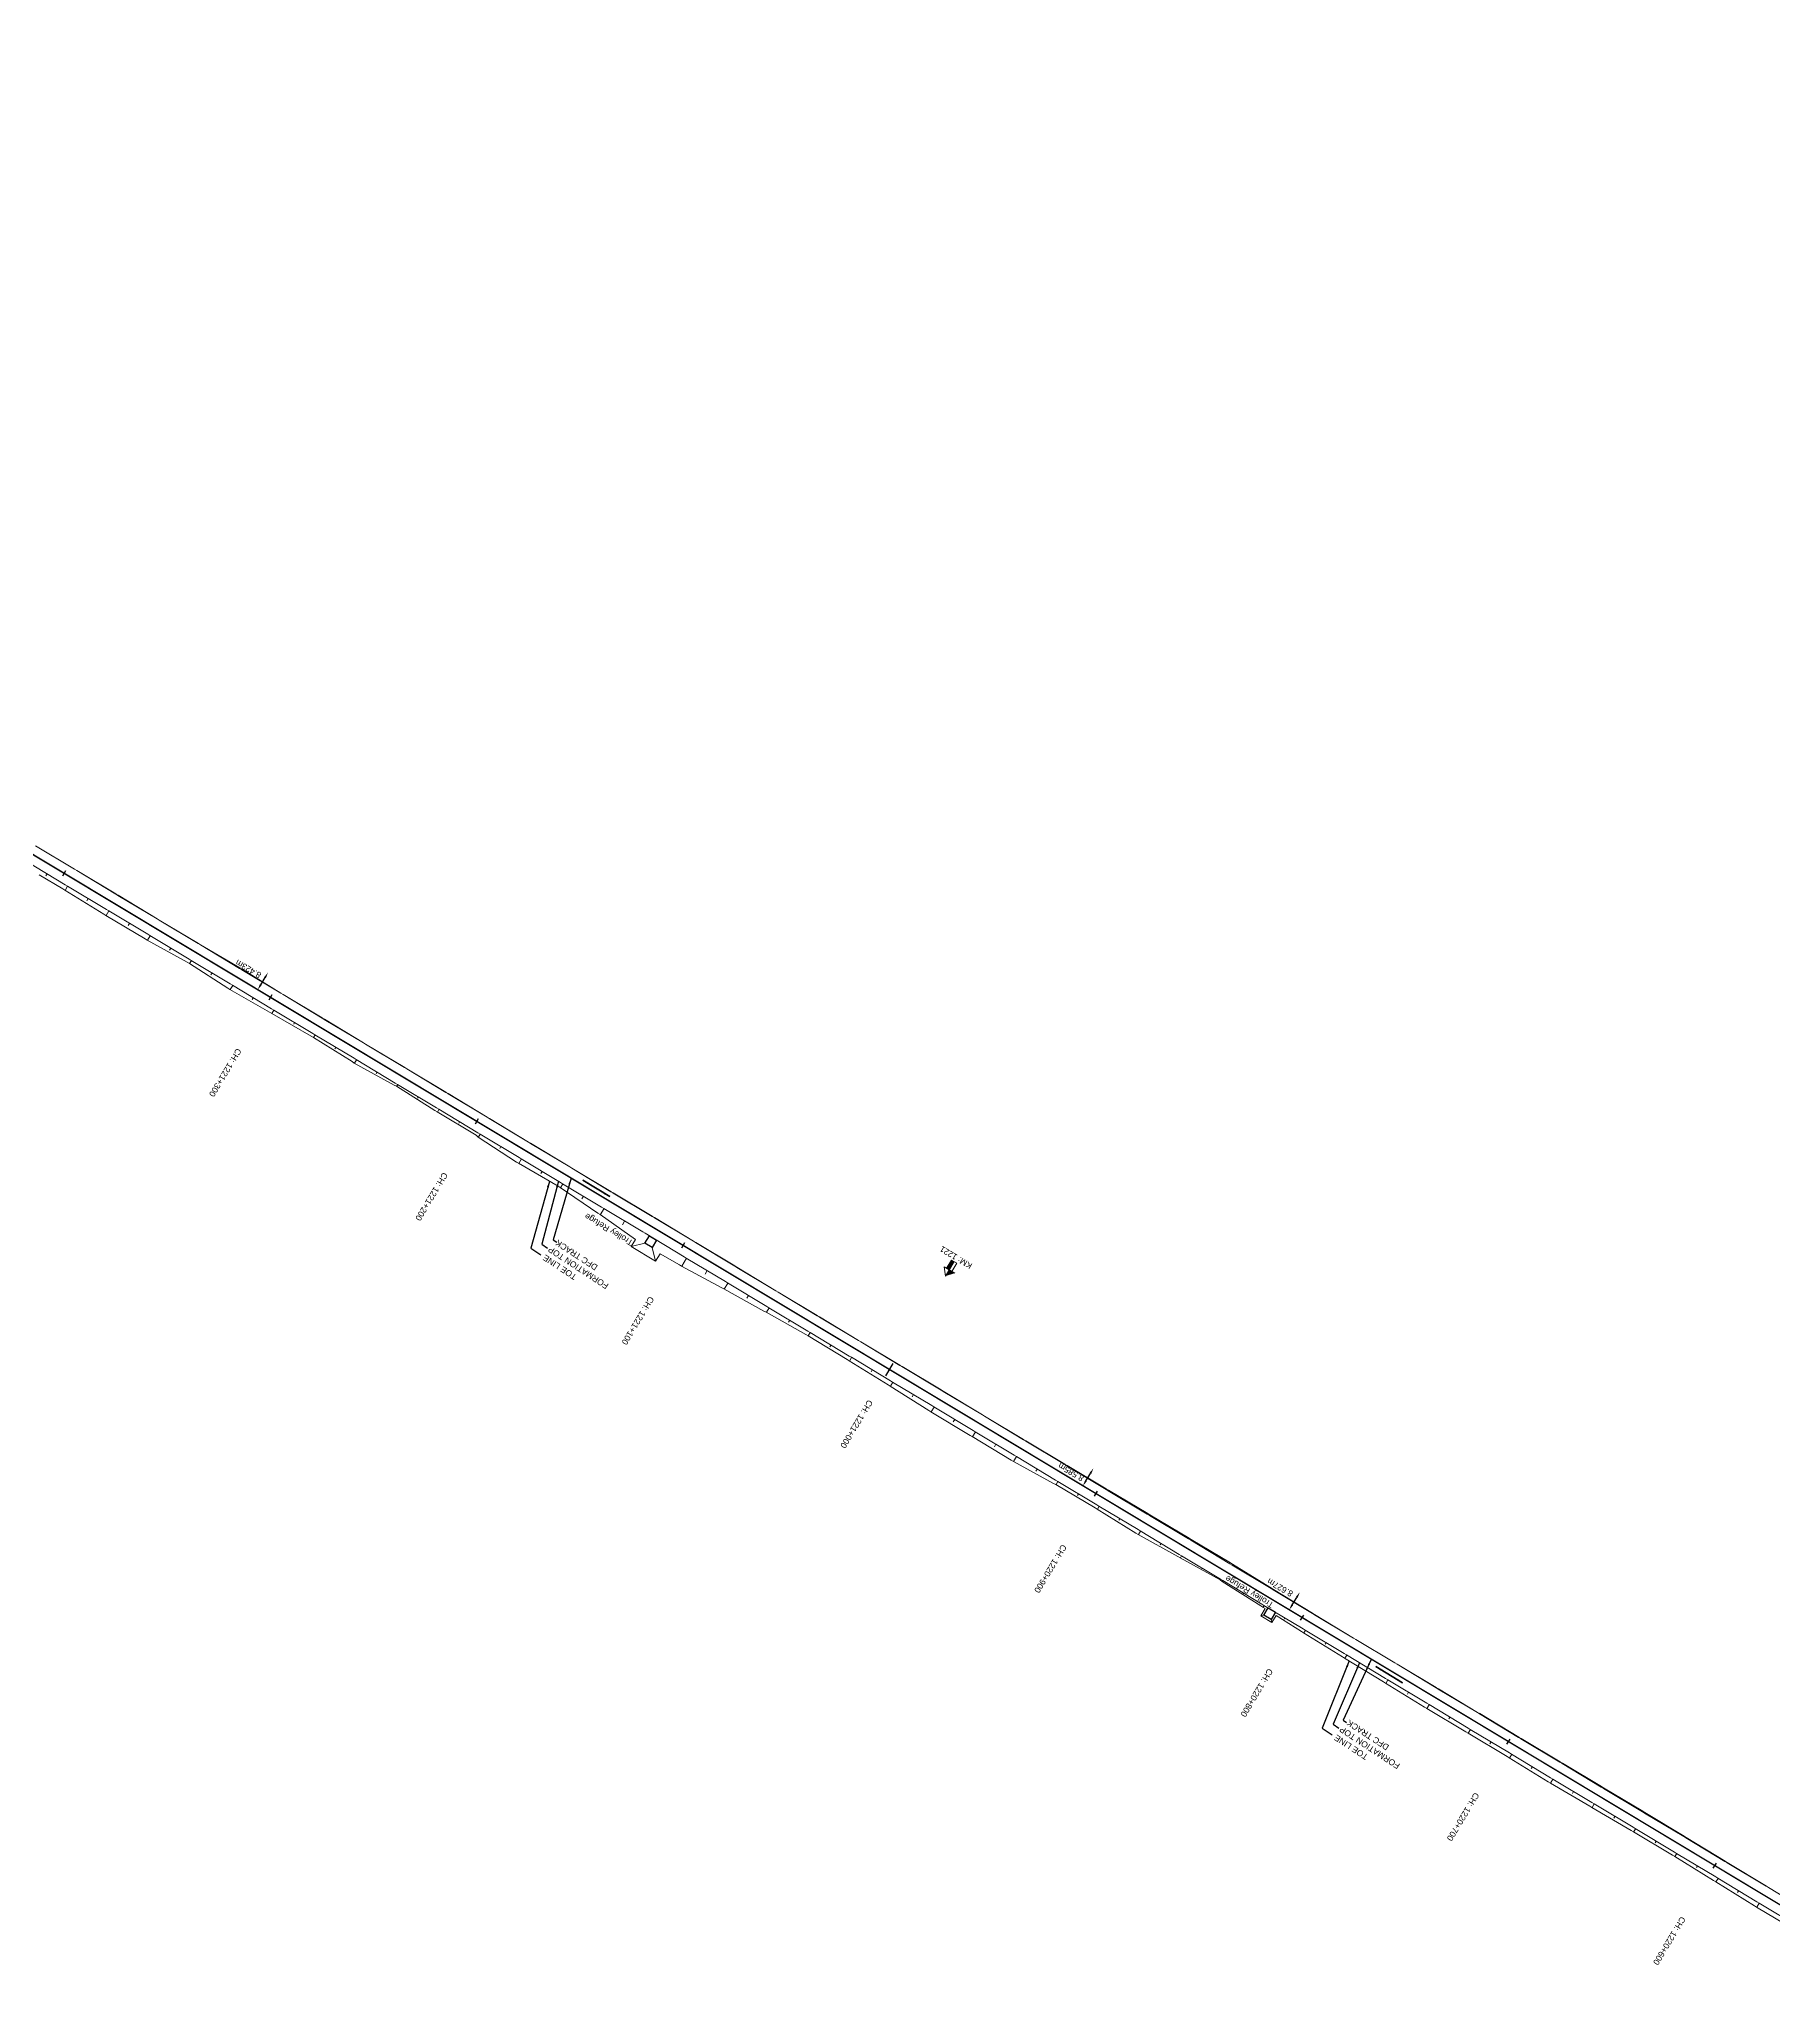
# Model space of a CAD drawing. Header units: metres. Extents: x 618805 to 628804, y 3390925 to 3396999.
# Drawn here: x 619375 to 620095, y 3396169 to 3396985 of the extents above; entities that cross this region are included whole.
import ezdxf
from ezdxf.enums import TextEntityAlignment as Align

# ---------------------------------------------------------------- set-up
doc = ezdxf.new("R2010")
doc.units = ezdxf.units.M
doc.header["$MEASUREMENT"] = 0
doc.layers.get('Defpoints').update_dxf_attribs({"lineweight": 0})
for name, color, linetype, lineweight in [('C-ALIG-LABL-DG', 1, 'Continuous', 25), ('Km post', 1, 'Continuous', 13), ('PROPOSED DFCC TOE LINE', 239, 'Continuous', 0), ('PROPOSED DFCC TRACK', 1, 'Continuous', 0), ('PROPOSED FORMATION LINE - PLAN', 187, 'Continuous', 0)]:
    doc.layers.add(name, color=color, linetype=linetype, lineweight=lineweight)
doc.layers.add('Dimension', color=10, linetype='Continuous')
doc.layers.add('Trolley Refuse', color=10, linetype='Continuous')
doc.styles.add('ARIAL', font='arial.ttf')
doc.styles.get("Standard").update_dxf_attribs({"font": 'arial.ttf'})
doc.styles.add('Style-Arial', font='arial.ttf')
doc.dimstyles.new('ISO-25', dxfattribs={"dimtxt": 2.5, "dimasz": 2.5, "dimexe": 1.25, "dimexo": 0.625, "dimtad": 1, "dimtxsty": 'Standard', "dimcen": 2.5, "dimadec": 0, "dimazin": 0, "dimtfac": 1, "dimtmove": 0, "dimatfit": 3, "dimfxl": 1, "dimarcsym": 0})
doc.dimstyles.get("Standard").update_dxf_attribs({"dimtxt": 2.5, "dimasz": 2.5, "dimexe": 0.18, "dimexo": 0.0625, "dimgap": 0.09, "dimtad": 0, "dimtih": 1, "dimtoh": 1, "dimdec": 3, "dimzin": 0, "dimdsep": 46, "dimtxsty": 'Standard', "dimcen": 0.09, "dimadec": 0, "dimazin": 0, "dimtfac": 1, "dimtdec": 3, "dimtofl": 0, "dimtmove": 0, "dimatfit": 3, "dimfxl": 1, "dimtolj": 1, "dimtzin": 0, "dimarcsym": 0})

# ---------------------------------------------------------------- blocks, each defined once
blk = doc.blocks.new('*D308')
at = {"layer": 'Defpoints', "color": 0, "transparency": 16777216}
for p in [(619898.33, 3396340.2), (619898.33, 3396340.2), (619893.89, 3396332.8)]:
    blk.add_point(p, dxfattribs=at)
at = {"layer": 'Dimension', "color": 0, "lineweight": -2, "transparency": 16777216}
blk.add_line((619895.18, 3396334.94), (619897.04, 3396338.05), dxfattribs=at)
at = {"layer": 'Dimension', "color": 0, "transparency": 16777216}
for points in [[(619896.69, 3396338.27), (619897.4, 3396337.84), (619898.33, 3396340.2)], [(619894.82, 3396335.16), (619895.53, 3396334.73), (619893.89, 3396332.8)]]:
    blk.add_solid(points, dxfattribs=at)
at = {"layer": 'Dimension', "color": 0, "lineweight": 0, "transparency": 16777216, "insert": (619890.11, 3396342.13), "char_height": 2.5, "attachment_point": 5, "rotation": 150, "style": 'Style-Arial'}
blk.add_mtext('\\A1;8.627m', dxfattribs=at)
blk = doc.blocks.new('TerminatorOpen_0.5')
at = {"color": 0, "linetype": 'ByBlock', "lineweight": -2}
for q in [(-1, 0.25), (-1, 0), (-1, -0.25)]:
    blk.add_line((0, 0), q, dxfattribs=at)
blk = doc.blocks.new('*D271')
at = {"layer": 'Defpoints', "color": 0, "transparency": 16777216}
for p in [(619812.59, 3396391.67), (619812.59, 3396391.67), (619808.18, 3396384.31)]:
    blk.add_point(p, dxfattribs=at)
at = {"layer": 'Dimension', "color": 0, "lineweight": -2, "transparency": 16777216}
blk.add_line((619809.46, 3396386.45), (619811.31, 3396389.53), dxfattribs=at)
at = {"layer": 'Dimension', "color": 0, "transparency": 16777216}
for points in [[(619810.95, 3396389.74), (619811.66, 3396389.31), (619812.59, 3396391.67)], [(619809.1, 3396386.67), (619809.82, 3396386.24), (619808.18, 3396384.31)]]:
    blk.add_solid(points, dxfattribs=at)
at = {"layer": 'Dimension', "color": 0, "lineweight": 0, "transparency": 16777216, "insert": (619803.24, 3396390.11), "char_height": 2.5, "attachment_point": 5, "rotation": 150, "style": 'Style-Arial'}
blk.add_mtext('\\A1;8.585m', dxfattribs=at)
blk = doc.blocks.new('*D272')
at = {"layer": 'Defpoints', "color": 0, "transparency": 16777216}
for p in [(619469.66, 3396597.57), (619469.66, 3396597.57), (619465.32, 3396590.35)]:
    blk.add_point(p, dxfattribs=at)
at = {"layer": 'Dimension', "color": 0, "lineweight": -2, "transparency": 16777216}
blk.add_line((619466.61, 3396592.49), (619468.38, 3396595.42), dxfattribs=at)
at = {"layer": 'Dimension', "color": 0, "transparency": 16777216}
for points in [[(619466.25, 3396592.71), (619466.97, 3396592.28), (619465.32, 3396590.35)], [(619468.02, 3396595.64), (619468.73, 3396595.21), (619469.66, 3396597.57)]]:
    blk.add_solid(points, dxfattribs=at)
at = {"layer": 'Dimension', "color": 0, "lineweight": 0, "transparency": 16777216, "insert": (619461.45, 3396599.05), "char_height": 2.5, "attachment_point": 5, "rotation": 150, "style": 'Style-Arial'}
blk.add_mtext('\\A1;8.423m', dxfattribs=at)
blk = doc.blocks.new('Tick Hor')
blk.add_lwpolyline([(-0.5, 0), (0.5, 0)])
blk = doc.blocks.new('KM Post')
at = {"layer": 'Km post', "lineweight": 13}
h = blk.add_hatch(color=256, dxfattribs=at)
h.paths.add_polyline_path([(-0.1, -9.7), (1.5, -9.7), (1.5, -4.6), (-0.1, -4.6)])
h.paths.add_polyline_path([(-0.1, -4.6), (-0.1, -0.8), (-3.5, -4.6)])
for p, q in [((3, -4.6), (-3.5, -4.6)), ((-0.1, -9.7), (-0.1, -0.8)), ((3, -4.6), (-0.1, -0.8))]:
    blk.add_line(p, q, dxfattribs=at)
blk.add_lwpolyline([(1.5, -4.6), (1.5, -9.7), (-1.7, -9.7), (-1.7, -4.6)], dxfattribs=at)

msp = doc.modelspace()

# ---------------------------------------------------------------- linework, layer by layer
at = {"layer": 'C-ALIG-LABL-DG', "color": 1, "linetype": 'Continuous', "lineweight": 25}
msp.add_line((619727.7423, 3396432.6468), (619726.4545, 3396430.5039), dxfattribs=at)
at = {"layer": 'PROPOSED DFCC TOE LINE', "lineweight": 0}
for p, q in [((619626.2524, 3396485.1789), (619620.5467, 3396483.7567)), ((619629.2524, 3396483.3761), (619630.6746, 3396477.6704)), ((619883.3924, 3396330.65), (619882.0915, 3396330.3258)), ((619886.3923, 3396328.8472), (619886.7166, 3396327.5463))]:
    msp.add_line(p, q, dxfattribs=at)
at = {"layer": 'PROPOSED DFCC TOE LINE', "lineweight": 0, "flags": 128}
for points in [[(619373.0159, 3396650.2169), (619389.2602, 3396640.4584), (619390.1605, 3396639.9181), (619406.4122, 3396630.1721), (619407.3124, 3396629.6317), (619423.547, 3396619.866), (619424.449, 3396619.3197), (619440.7325, 3396609.6354), (619441.64, 3396609.0982), (619457.9307, 3396599.4313), (619458.8339, 3396598.8816), (619474.9873, 3396588.9862), (619475.8889, 3396588.4338), (619492.1293, 3396578.6937), (619493.0392, 3396578.1445), (619509.2485, 3396568.3526), (619510.1572, 3396567.8017), (619526.4249, 3396558.1068), (619527.3408, 3396557.5679), (619543.5614, 3396547.7854), (619544.467, 3396547.2385), (619560.6792, 3396537.4421), (619561.5864, 3396536.8979), (619577.8328, 3396527.1553), (619578.7388, 3396526.6124), (619594.9868, 3396516.8724), (619595.8929, 3396516.3294), (619612.1121, 3396506.5389), (619613.0147, 3396505.9928), (619629.294, 3396496.3024), (619630.2013, 3396495.7639), (619646.433, 3396486.0056), (619647.3409, 3396485.457), (619663.5503, 3396475.6616), (619664.4583, 3396475.1131), (619680.6778, 3396465.3216), (619681.5818, 3396464.7793), (619697.8288, 3396455.0336), (619698.7329, 3396454.4914), (619714.9901, 3396444.7529), (619715.8905, 3396444.2144), (619732.1546, 3396434.4874), (619733.055, 3396433.9489), (619749.3174, 3396424.1705), (619750.1948, 3396423.6422), (619766.4523, 3396413.8554), (619767.3296, 3396413.3272), (619783.5767, 3396403.5713), (619784.4772, 3396403.0335), (619800.7473, 3396393.316), (619801.6479, 3396392.7783), (619817.9191, 3396383.0625), (619818.8196, 3396382.5247), (619835.1087, 3396372.8495), (619836.0156, 3396372.3115), (619852.3144, 3396362.6526), (619853.2214, 3396362.1146), (619869.4814, 3396352.3866), (619870.378, 3396351.836), (619886.5247, 3396341.9193), (619887.4209, 3396341.368), (619903.5678, 3396331.4517), (619904.4643, 3396330.9011), (619920.6707, 3396321.0985), (619921.5831, 3396320.5595), (619937.8364, 3396310.835), (619938.7451, 3396310.2897), (619954.9888, 3396300.5489), (619955.8982, 3396300.0052), (619972.1551, 3396290.2863), (619973.0645, 3396289.7427), (619989.3281, 3396280.035), (619990.2376, 3396279.4914), (620006.5035, 3396269.7821), (620007.4101, 3396269.2391), (620023.6537, 3396259.4926), (620024.5585, 3396258.9468), (620040.8074, 3396249.2092), (620041.7139, 3396248.666), (620057.9397, 3396238.863), (620058.8315, 3396238.3225), (620075.0433, 3396228.4962), (620075.9352, 3396227.9557), (620092.1473, 3396218.1299), (620093.0391, 3396217.5894), (620109.2483, 3396207.7743)], [(619622.3353, 3396486.7329), (619607.6137, 3396497.0054), (619606.7192, 3396497.5651), (619591.0067, 3396508.1986), (619590.1095, 3396508.7564), (619573.7652, 3396518.3362), (619572.7993, 3396518.7794), (619556.9018, 3396529.1027), (619556.1695, 3396529.9378), (619539.8891, 3396539.6209), (619538.9891, 3396540.177), (619522.9764, 3396550.3055), (619522.0457, 3396550.8198), (619505.4418, 3396559.955), (619504.5461, 3396560.5277), (619488.5011, 3396570.593), (619487.5882, 3396571.1371), (619471.1569, 3396580.5595), (619470.2373, 3396581.0821), (619453.8017, 3396590.5079), (619452.8838, 3396591.0332), (619436.9469, 3396601.2887), (619436.0107, 3396601.7782), (619419.4502, 3396611.0015), (619418.5446, 3396611.5417), (619402.2657, 3396621.2338), (619401.3756, 3396621.791), (619385.2198, 3396631.6966), (619384.3158, 3396632.2309), (619374.5955, 3396638.1288)], [(619632.538, 3396480.7711), (619630.6746, 3396477.6704), (619620.5467, 3396483.7567), (619622.3353, 3396486.7329)], [(619883.9239, 3396333.375), (619882.9763, 3396333.9721), (619882.0859, 3396334.533), (619866.0836, 3396344.6901), (619865.1958, 3396345.2552), (619848.6216, 3396354.4605), (619847.6934, 3396354.9631), (619831.1453, 3396364.2073), (619830.2352, 3396364.74), (619814.1182, 3396374.7014), (619813.2482, 3396375.2901), (619796.9408, 3396384.9455), (619795.9295, 3396385.2991), (619779.3242, 3396394.4589), (619778.4252, 3396394.9992), (619762.2027, 3396404.7959), (619761.3244, 3396405.3225), (619745.0668, 3396415.109), (619744.2018, 3396415.6581), (619728.1304, 3396425.7542), (619727.2316, 3396426.2954), (619711.0844, 3396436.2169), (619710.1982, 3396436.7791), (619694.025, 3396446.6573), (619693.1026, 3396447.1691), (619676.5899, 3396456.4727), (619675.6583, 3396456.9691), (619659.0727, 3396466.1514), (619658.1364, 3396466.6527), (619641.4494, 3396475.6535), (619640.5296, 3396476.1822), (619632.538, 3396480.7711)], [(619888.4901, 3396330.4975), (619886.7166, 3396327.5463), (619882.0915, 3396330.3258), (619883.9239, 3396333.375)], [(620104.3949, 3396199.698), (620088.1229, 3396209.4086), (620087.236, 3396209.9573), (620071.1156, 3396219.9358), (620070.2289, 3396220.4847), (620054.0903, 3396230.433), (620053.1994, 3396230.9751), (620036.8909, 3396240.6404), (620035.9801, 3396241.1764), (620019.6609, 3396250.797), (620018.7567, 3396251.3439), (620002.4118, 3396260.9217), (620001.5093, 3396261.4716), (619985.3558, 3396271.3678), (619984.4476, 3396271.9136), (619968.214, 3396281.6712), (619967.3058, 3396282.2171), (619951.0474, 3396291.9334), (619950.1369, 3396292.4752), (619933.9763, 3396302.3542), (619933.0727, 3396302.9082), (619916.947, 3396312.8447), (619916.0342, 3396313.3833), (619899.9007, 3396323.307), (619899.0102, 3396323.8679), (619888.4901, 3396330.4975)]]:
    msp.add_lwpolyline(points, dxfattribs=at)
at = {"layer": 'PROPOSED DFCC TOE LINE', "linetype": 'Continuous', "lineweight": 0, "flags": 128}
for points in [[(619381.6669, 3396645.0083), (619381.6721, 3396645.0169)], [(619377.7986, 3396638.5713), (619377.2732, 3396637.6971)], [(619386.3699, 3396633.4203), (619385.3033, 3396631.6454)], [(619390.2331, 3396639.8488), (619390.2445, 3396639.8677)], [(619398.8125, 3396634.7113), (619398.8206, 3396634.7247)], [(619394.9412, 3396628.2694), (619394.385, 3396627.3438)], [(619407.3758, 3396629.5469), (619407.3964, 3396629.5812)], [(619415.9563, 3396624.4112), (619415.9655, 3396624.4266)], [(619403.5126, 3396623.1184), (619402.3499, 3396621.1837)], [(619412.0839, 3396617.9675), (619411.5131, 3396617.0177)], [(619424.5184, 3396619.245), (619424.5332, 3396619.2696)], [(619420.6552, 3396612.8165), (619419.5358, 3396610.9538)], [(619433.0898, 3396614.094), (619433.1089, 3396614.126)], [(619441.6611, 3396608.9431), (619441.7242, 3396609.0482)], [(619429.2265, 3396607.6655), (619428.7517, 3396606.8755)], [(619437.7979, 3396602.5146), (619437.0293, 3396601.2356)], [(619450.2324, 3396603.7921), (619450.2783, 3396603.8685)], [(619446.3692, 3396597.3636), (619445.9059, 3396596.5926)], [(619454.9405, 3396592.2127), (619453.8868, 3396590.4592)], [(619458.8037, 3396598.6411), (619458.9175, 3396598.8304)], [(619467.3751, 3396593.4902), (619467.41, 3396593.5484)], [(619463.5118, 3396587.0617), (619463.0375, 3396586.2724)], [(619475.9464, 3396588.3392), (619475.9729, 3396588.3834)], [(619472.0832, 3396581.9107), (619471.2419, 3396580.5108)], [(619480.6545, 3396576.7598), (619480.2865, 3396576.1475)], [(619484.5333, 3396583.2142), (619484.5488, 3396583.2401)], [(619493.089, 3396578.0373), (619493.123, 3396578.0939)], [(619489.2258, 3396571.6088), (619488.5841, 3396570.5409)], [(619501.6714, 3396572.9048), (619501.6825, 3396572.9232)], [(619510.2317, 3396567.7354), (619510.2414, 3396567.7515)], [(619497.7971, 3396566.4579), (619497.427, 3396565.8419)], [(619506.3685, 3396561.3069), (619505.5277, 3396559.9078)], [(619518.803, 3396562.5844), (619518.8173, 3396562.6082)], [(619514.9398, 3396556.1559), (619514.6176, 3396555.6199)], [(619523.5111, 3396551.005), (619523.0593, 3396550.2531)], [(619527.3743, 3396557.4335), (619527.4247, 3396557.5173)], [(619535.9457, 3396552.2825), (619535.9668, 3396552.3177)], [(619532.0824, 3396545.854), (619531.7976, 3396545.38)], [(619544.517, 3396547.1315), (619544.5508, 3396547.1879)], [(619540.6538, 3396540.7031), (619539.9733, 3396539.5708)], [(619549.2251, 3396535.5521), (619548.8966, 3396535.0055)], [(619553.099, 3396541.9983), (619553.1096, 3396542.0161)], [(619561.6596, 3396536.8296), (619561.6704, 3396536.8475)], [(619557.7964, 3396530.4011), (619556.9841, 3396529.0493)], [(619570.2388, 3396531.6916), (619570.2466, 3396531.7046)], [(619578.8023, 3396526.5277), (619578.8229, 3396526.562)], [(619566.3677, 3396525.2502), (619565.8719, 3396524.425)], [(619574.9391, 3396520.0992), (619573.8498, 3396518.2866)], [(619587.3867, 3396521.3986), (619587.3999, 3396521.4204)], [(619583.5104, 3396514.9483), (619582.994, 3396514.0889)], [(619595.9449, 3396516.2258), (619595.9768, 3396516.2787)], [(619604.5271, 3396511.0929), (619604.5379, 3396511.1109)], [(619592.0817, 3396509.7973), (619591.088, 3396508.1437)], [(619600.653, 3396504.6463), (619600.0174, 3396503.5886)], [(619613.0876, 3396505.9239), (619613.0989, 3396505.9427)], [(619609.2244, 3396499.4954), (619607.6942, 3396496.9492)], [(619617.7957, 3396494.3444), (619616.8549, 3396492.779)], [(619621.6589, 3396500.7729), (619621.6754, 3396500.8003)], [(619630.2302, 3396495.6219), (619630.2852, 3396495.7135)], [(619638.8016, 3396490.471), (619638.8286, 3396490.516)], [(619643.5097, 3396478.8915), (619641.5358, 3396475.6069)], [(619647.3729, 3396485.32), (619647.4247, 3396485.4063)], [(619655.9442, 3396480.1691), (619655.9638, 3396480.2017)], [(619652.081, 3396473.7406), (619651.2138, 3396472.2975)], [(619664.5155, 3396475.0181), (619664.5422, 3396475.0625)], [(619673.095, 3396469.8807), (619673.1032, 3396469.8943)], [(619660.6523, 3396468.5896), (619659.1585, 3396466.1039)], [(619669.2236, 3396463.4386), (619668.5682, 3396462.348)], [(619681.6582, 3396464.7162), (619681.6658, 3396464.7289)], [(619677.795, 3396458.2877), (619676.6753, 3396456.4246)], [(619686.3663, 3396453.1367), (619685.8787, 3396452.3253)], [(619690.2354, 3396459.5751), (619690.2413, 3396459.5849)], [(619698.8008, 3396454.4143), (619698.8169, 3396454.441)], [(619694.9376, 3396447.9858), (619694.1086, 3396446.6062)], [(619707.3838, 3396449.2828), (619707.3955, 3396449.3022)], [(619703.5089, 3396442.8348), (619703.0759, 3396442.1143)], [(619712.0803, 3396437.6838), (619711.1679, 3396436.1656)], [(619715.9435, 3396444.1123), (619715.9746, 3396444.1641)], [(619724.5358, 3396438.9964), (619724.5569, 3396439.0314)], [(619720.6516, 3396432.5329), (619720.17, 3396431.7316)], [(619733.0861, 3396433.8104), (619733.139, 3396433.8984)], [(619741.6832, 3396428.7024), (619741.709, 3396428.7453)], [(619729.2229, 3396427.3819), (619728.2134, 3396425.7021)], [(619737.7942, 3396422.231), (619737.2385, 3396421.3063)], [(619750.2288, 3396423.5085), (619750.2788, 3396423.5917)], [(619746.3656, 3396417.08), (619745.1507, 3396415.0585)], [(619758.8231, 3396418.3959), (619758.8462, 3396418.4342)], [(619767.3714, 3396413.2066), (619767.4136, 3396413.2768)], [(619754.9369, 3396411.929), (619754.3276, 3396410.9151)], [(619763.5082, 3396406.7781), (619762.2865, 3396404.7452)], [(619775.9648, 3396408.0922), (619775.9868, 3396408.1289)], [(619772.0795, 3396401.6271), (619771.4631, 3396400.6014)], [(619780.6509, 3396396.4762), (619779.4101, 3396394.4115)], [(619784.5141, 3396402.9047), (619784.5613, 3396402.9832)], [(619793.116, 3396397.8046), (619793.1466, 3396397.8556)], [(619789.2222, 3396391.3252), (619788.6972, 3396390.4517)], [(619801.6567, 3396392.6027), (619801.732, 3396392.7281)], [(619797.7935, 3396386.1742), (619797.0251, 3396384.8956)], [(619806.3648, 3396381.0233), (619805.9975, 3396380.412)], [(619810.273, 3396387.5265), (619810.3179, 3396387.6013)], [(619818.7994, 3396382.3008), (619818.9038, 3396382.4746)], [(619814.9362, 3396375.8723), (619814.2015, 3396374.6499)], [(619827.4362, 3396377.2588), (619827.5017, 3396377.3678)], [(619835.942, 3396371.9989), (619836.0998, 3396372.2615)], [(619823.5075, 3396370.7214), (619823.108, 3396370.0567)], [(619832.0788, 3396365.5704), (619831.2309, 3396364.1595)], [(619844.6081, 3396367.0056), (619844.7028, 3396367.1633)], [(619840.6501, 3396360.4194), (619840.3078, 3396359.8498)], [(619849.2215, 3396355.2685), (619848.7073, 3396354.4129)], [(619853.0847, 3396361.697), (619853.3054, 3396362.0643)], [(619861.7715, 3396356.7381), (619861.8869, 3396356.9303)], [(619857.7928, 3396350.1175), (619857.6237, 3396349.8361)], [(619870.2273, 3396351.3951), (619870.4615, 3396351.7848)], [(619866.3641, 3396344.9666), (619866.1664, 3396344.6376)], [(619874.9354, 3396339.8156), (619874.7736, 3396339.5463)], [(619878.8909, 3396346.3976), (619878.9831, 3396346.5511)], [(619887.37, 3396341.0931), (619887.5043, 3396341.3167)], [(619883.5068, 3396334.6646), (619883.0592, 3396333.9199)], [(619895.9837, 3396336.0127), (619896.0261, 3396336.0833)], [(619904.5126, 3396330.7912), (619904.5482, 3396330.8504)], [(619892.0781, 3396329.5137), (619891.7997, 3396329.0505)], [(619900.6494, 3396324.3627), (619899.9841, 3396323.2557)], [(619913.0943, 3396325.6576), (619913.1047, 3396325.6749)], [(619909.2207, 3396319.2118), (619908.8615, 3396318.614)], [(619921.6553, 3396320.4893), (619921.6672, 3396320.5092)], [(619930.2266, 3396315.3383), (619930.2376, 3396315.3566)], [(619917.7921, 3396314.0608), (619917.0304, 3396312.7933)], [(619926.3634, 3396308.9098), (619925.9539, 3396308.2285)], [(619938.7979, 3396310.1874), (619938.8291, 3396310.2393)], [(619934.9347, 3396303.7589), (619934.0599, 3396302.3031)], [(619943.506, 3396298.6079), (619943.0491, 3396297.8476)], [(619947.3692, 3396305.0364), (619947.3873, 3396305.0664)], [(619955.9406, 3396299.8855), (619955.9823, 3396299.955)], [(619952.0774, 3396293.457), (619951.1315, 3396291.8831)], [(619964.5119, 3396294.7345), (619964.5387, 3396294.7791)], [(619960.6487, 3396288.306), (619960.1821, 3396287.5296)], [(619969.22, 3396283.155), (619968.2979, 3396281.6207)], [(619973.0832, 3396289.5835), (619973.1487, 3396289.6924)], [(619981.6545, 3396284.4326), (619981.695, 3396284.4998)], [(619977.7913, 3396278.0041), (619977.3301, 3396277.2365)], [(619990.2259, 3396279.2816), (619990.3217, 3396279.4412)], [(619998.7972, 3396274.1307), (619998.8528, 3396274.2232)], [(619986.3627, 3396272.8531), (619985.4393, 3396271.3166)], [(619994.934, 3396267.7022), (619994.4503, 3396266.8973)], [(620007.3685, 3396268.9797), (620007.4941, 3396269.1887)], [(620003.5053, 3396262.5512), (620002.4963, 3396260.8722)], [(620012.0766, 3396257.4002), (620011.6006, 3396256.6082)], [(620015.9398, 3396263.8287), (620016.0044, 3396263.9362)], [(620024.5112, 3396258.6778), (620024.6426, 3396258.8964)], [(620020.648, 3396252.2493), (620019.7453, 3396250.7472)], [(620033.0825, 3396253.5268), (620033.1514, 3396253.6414)], [(620029.2193, 3396247.0983), (620028.7897, 3396246.3834)], [(620037.7906, 3396241.9474), (620036.9752, 3396240.5905)], [(620041.6538, 3396248.3759), (620041.7977, 3396248.6153)], [(620050.2251, 3396243.2249), (620050.291, 3396243.3346)], [(620046.3619, 3396236.7964), (620045.97, 3396236.1442)], [(620058.7965, 3396238.0739), (620058.9153, 3396238.2717)], [(620067.3678, 3396232.923), (620067.4175, 3396233.0056)], [(620054.9333, 3396231.6454), (620054.1737, 3396230.3816)], [(620063.5046, 3396226.4945), (620063.0957, 3396225.8142)], [(620075.9391, 3396227.772), (620076.019, 3396227.9049)], [(620072.0759, 3396221.3435), (620071.1989, 3396219.8843)], [(620084.5104, 3396222.6211), (620084.5407, 3396222.6714)], [(620093.0818, 3396217.4701), (620093.1229, 3396217.5386)], [(620080.6472, 3396216.1926), (620080.1749, 3396215.4066)], [(620089.2185, 3396211.0416), (620088.207, 3396209.3584)]]:
    msp.add_lwpolyline(points, dxfattribs=at)
at = {"layer": 'PROPOSED DFCC TRACK', "color": 12, "linetype": 'Continuous', "lineweight": 30}
msp.add_line((623383.3963, 3394235.7719), (618808.4252, 3396985.1128), dxfattribs=at)
at = {"layer": 'PROPOSED DFCC TRACK', "color": 12, "linetype": 'Continuous', "lineweight": 30, "flags": 128}
msp.add_lwpolyline([(623383.3956, 3394235.7723), (618809.1553, 3396984.674)], dxfattribs=at)
at = {"layer": 'PROPOSED FORMATION LINE - PLAN', "lineweight": 0, "flags": 128}
for points in [[(620109.2397, 3396207.7599), (620092.9978, 3396217.5206), (620092.104, 3396218.0577), (620075.8551, 3396227.8225), (620074.9613, 3396228.3596), (620058.7125, 3396238.1244), (620057.8186, 3396238.6616), (620041.5698, 3396248.4263), (620040.6641, 3396248.9706), (620024.4272, 3396258.7282), (620023.5214, 3396259.2726), (620007.2845, 3396269.0302), (620006.3788, 3396269.5745), (619990.1419, 3396279.3321), (619989.2337, 3396279.8779), (619972.9992, 3396289.634), (619972.0911, 3396290.1798), (619955.8566, 3396299.9359), (619954.9484, 3396300.4817), (619938.7139, 3396310.2378), (619937.8056, 3396310.7837), (619921.5713, 3396320.5398), (619920.6629, 3396321.0856), (619904.4286, 3396330.8417), (619903.5269, 3396331.3836), (619887.286, 3396341.1436), (619886.3842, 3396341.6855), (619870.1433, 3396351.4455), (619869.2416, 3396351.9875), (619853.0007, 3396361.7474), (619852.0969, 3396362.2906), (619835.858, 3396372.0494), (619834.9542, 3396372.5925), (619818.7154, 3396382.3513), (619817.8164, 3396382.8916), (619801.5727, 3396392.6532), (619800.6737, 3396393.1935), (619784.4301, 3396402.9551), (619783.5311, 3396403.4954), (619767.2874, 3396413.257), (619766.4097, 3396413.7845), (619750.1448, 3396423.559), (619749.2669, 3396424.0865), (619733.0021, 3396433.8609), (619732.1029, 3396434.4013), (619715.8595, 3396444.1628), (619714.9602, 3396444.7032), (619698.7168, 3396454.4647), (619697.8133, 3396455.0077), (619681.5742, 3396464.7666), (619680.6706, 3396465.3097), (619664.4316, 3396475.0686), (619663.5223, 3396475.615), (619647.2889, 3396485.3705), (619646.3797, 3396485.9169), (619630.1463, 3396495.6724), (619629.242, 3396496.2158), (619613.0036, 3396505.9743), (619612.0993, 3396506.5177), (619595.861, 3396516.2762), (619594.9556, 3396516.8203), (619578.7183, 3396526.5782), (619577.8129, 3396527.1223), (619561.5757, 3396536.8801), (619560.6689, 3396537.425), (619544.433, 3396547.182), (619543.5262, 3396547.7269), (619527.2904, 3396557.4839), (619526.3795, 3396558.0313), (619510.1477, 3396567.7859), (619509.2368, 3396568.3332), (619493.0051, 3396578.0878), (619492.0942, 3396578.6352), (619475.8624, 3396588.3897), (619474.9561, 3396588.9343), (619458.7198, 3396598.6916), (619457.8135, 3396599.2362), (619441.5771, 3396608.9935), (619440.6732, 3396609.5367), (619424.4345, 3396619.2955), (619423.5306, 3396619.8386), (619407.2918, 3396629.5974), (619406.3918, 3396630.1382), (619390.1492, 3396639.8993), (619389.2492, 3396640.4401), (619373.0065, 3396650.2012)], [(620105.3765, 3396201.3314), (620089.1346, 3396211.0921), (620088.2407, 3396211.6292), (620071.9919, 3396221.394), (620071.0981, 3396221.9311), (620054.8493, 3396231.6959), (620053.9554, 3396232.2331), (620037.7066, 3396241.9978), (620036.8009, 3396242.5422), (620020.564, 3396252.2998), (620019.6582, 3396252.8441), (620003.4213, 3396262.6017), (620002.5155, 3396263.146), (619986.2787, 3396272.9036), (619985.3705, 3396273.4494), (619969.136, 3396283.2055), (619968.2278, 3396283.7513), (619951.9934, 3396293.5074), (619951.0852, 3396294.0532), (619934.8507, 3396303.8094), (619933.9424, 3396304.3552), (619917.7081, 3396314.1113), (619916.7997, 3396314.6572), (619900.5654, 3396324.4132), (619899.6636, 3396324.9551), (619883.4228, 3396334.7151), (619882.521, 3396335.257), (619866.2801, 3396345.017), (619865.3783, 3396345.559), (619849.1375, 3396355.319), (619848.2337, 3396355.8621), (619831.9948, 3396365.6209), (619831.091, 3396366.164), (619814.8522, 3396375.9228), (619813.9531, 3396376.4631), (619797.7095, 3396386.2247), (619796.8105, 3396386.765), (619780.5669, 3396396.5266), (619779.6678, 3396397.0669), (619763.4242, 3396406.8286), (619762.5465, 3396407.356), (619746.2816, 3396417.1305), (619745.4037, 3396417.658), (619729.1389, 3396427.4324), (619728.2396, 3396427.9728), (619711.9963, 3396437.7343), (619711.097, 3396438.2747), (619694.8536, 3396448.0362), (619693.95, 3396448.5792), (619677.711, 3396458.3382), (619676.8074, 3396458.8812), (619660.5683, 3396468.6401), (619659.6591, 3396469.1865), (619643.4257, 3396478.942), (619642.5165, 3396479.4884), (619626.283, 3396489.2439), (619625.3788, 3396489.7873), (619609.1404, 3396499.5458), (619608.2361, 3396500.0892), (619591.9977, 3396509.8478), (619591.0923, 3396510.3919), (619574.8551, 3396520.1497), (619573.9497, 3396520.6938), (619557.7124, 3396530.4516), (619556.8057, 3396530.9965), (619540.5698, 3396540.7535), (619539.663, 3396541.2984), (619523.4271, 3396551.0554), (619522.5163, 3396551.6028), (619506.2845, 3396561.3574), (619505.3736, 3396561.9047), (619489.1418, 3396571.6593), (619488.231, 3396572.2067), (619471.9992, 3396581.9612), (619471.0929, 3396582.5058), (619454.8565, 3396592.2631), (619453.9503, 3396592.8077), (619437.7139, 3396602.565), (619436.81, 3396603.1082), (619420.5712, 3396612.867), (619419.6674, 3396613.4101), (619403.4286, 3396623.1689), (619402.5286, 3396623.7097), (619386.2859, 3396633.4708), (619385.386, 3396634.0116), (619369.1433, 3396643.7727)]]:
    msp.add_lwpolyline(points, dxfattribs=at)
at = {"layer": 'Trolley Refuse'}
for points in [[(619628.0553, 3396488.1789), (619631.0552, 3396486.3761), (619629.2524, 3396483.3761), (619626.2524, 3396485.1789)], [(619885.1952, 3396333.65), (619888.1952, 3396331.8471), (619886.3923, 3396328.8472), (619883.3924, 3396330.65)]]:
    msp.add_lwpolyline(points, close=True, dxfattribs=at)

# ---------------------------------------------------------------- block references
at = {"layer": 'C-ALIG-LABL-DG', "color": 1, "linetype": 'Continuous', "lineweight": 25, "rotation": 238.996127361562}
for p, xscale, yscale, zscale in [((619384.8893, 3396638.6852), 2.499999999999999, 2.499999999999999, 2.499999999999999), ((619470.6025, 3396587.1756), 2.499999999999999, 2.499999999999999, 2.499999999999999), ((619556.3158, 3396535.666), 2.499999999999999, 2.499999999999999, 2.499999999999999), ((619642.029, 3396484.1564), 2.499999999999999, 2.499999999999999, 2.499999999999999), ((619727.7423, 3396432.6468), 6, 6, 6), ((619813.4555, 3396381.1372), 2.499999999999999, 2.499999999999999, 2.499999999999999), ((619899.1688, 3396329.6276), 2.499999999999999, 2.499999999999999, 2.499999999999999), ((619984.882, 3396278.118), 2.499999999999999, 2.499999999999999, 2.499999999999999), ((620070.5953, 3396226.6084), 2.499999999999999, 2.499999999999999, 2.499999999999999)]:
    msp.add_blockref('Tick Hor', p, dxfattribs=dict(at, xscale=xscale, yscale=yscale, zscale=zscale))

# ---------------------------------------------------------------- texts
at = {"layer": 'PROPOSED DFCC TOE LINE', "lineweight": 0}
for p in [(619584.868, 3396480.5139), (619913.6557, 3396281.1841)]:
    msp.add_text('TOE LINE', height=2.5, rotation=146.7444658, dxfattribs=at).set_placement(p, align=Align.RIGHT)
at = {"layer": 'PROPOSED DFCC TRACK', "color": 10, "linetype": 'Continuous', "lineweight": -3, "ltscale": 5}
for p in [(619590.1139, 3396486.6728), (619918.9017, 3396287.343)]:
    msp.add_text('DFC TRACK', height=2.5, rotation=146.9684717, dxfattribs=at).set_placement(p, align=Align.RIGHT)
at = {"layer": 'PROPOSED FORMATION LINE - PLAN', "lineweight": 0}
for p in [(619587.0423, 3396483.9659), (619915.83, 3396284.6361)]:
    msp.add_text('FORMATION TOP', height=2.5, rotation=146.7444658, dxfattribs=at).set_placement(p, align=Align.RIGHT)
at = {"layer": 'Trolley Refuse'}
for p in [(619621.5797, 3396486.0381), (619887.7402, 3396335.5967)]:
    msp.add_text('Trolley Refuge', height=2.5, rotation=149.1766896, dxfattribs=at).set_placement(p)

# ---------------------------------------------------------------- dimensions: what is measured, and where the dimension line sits
at = {"layer": 'Dimension', "color": 10, "lineweight": 0}
for base, p1, p2, angle, picture, middle in [((619469.6632, 3396597.5673), (619465.3234, 3396590.3481), (619469.6632, 3396597.5673), 58.9875869, '*D272', (619461.445, 3396599.0497)), ((619812.592, 3396391.6719), (619808.1764, 3396384.3097), (619812.592, 3396391.6719), 59.0457406, '*D271', (619803.2378, 3396390.1056)), ((619898.3299, 3396340.1972), (619893.8896, 3396332.8001), (619898.3299, 3396340.1972), 59.0248154, '*D308', (619890.1122, 3396342.1259))]:
    dim = msp.add_linear_dim(base=base, p1=p1, p2=p2, angle=angle, dimstyle='Standard', override={"dimexe": 0.125, "dimexo": 0.125, "dimgap": 0.125, "dimtad": 1, "dimtih": 0, "dimtoh": 0, "dimzin": 11, "dimpost": 'm', "dimtxsty": 'Style-Arial', "dimsah": 1, "dimadec": 4, "dimazin": 3, "dimtmove": 2, "dimldrblk": 'TerminatorOpen_0.5', "dimfrac": 2, "dimtzin": 11}, dxfattribs=at)
    dim.commit()
    dim.dimension.update_dxf_attribs({"geometry": picture, "text_midpoint": middle, "dimtype": 129, "text_rotation": 150})

# ---------------------------------------------------------------- leaders
at = {"layer": 'PROPOSED DFCC TOE LINE', "lineweight": 0}
for points in [[(619586.5993, 3396510.8119), (619578.8439, 3396483.042), (619582.9318, 3396480.2767)], [(619918.8577, 3396311.6282), (619907.6316, 3396283.7122), (619911.7195, 3396280.9469)]]:
    msp.add_leader(points, dimstyle='ISO-25', override={"dimtxt": 3, "dimasz": 2.5, "dimgap": 0.625, "dimtad": 0, "dimdec": 3, "dimzin": 2, "dimtdec": 3}, dxfattribs=at)
at = {"layer": 'PROPOSED DFCC TRACK', "color": 10, "linetype": 'Continuous', "lineweight": -3, "ltscale": 5}
for points in [[(619595.5355, 3396512.0968), (619588.1294, 3396486.5768), (619589.5581, 3396485.6076)], [(619928.0205, 3396312.289), (619916.2752, 3396287.0721), (619917.7039, 3396286.1029)]]:
    msp.add_leader(points, dimstyle='ISO-25', override={"dimtxt": 3, "dimasz": 2.5, "dimgap": 0.625, "dimtad": 0, "dimdec": 3, "dimzin": 2, "dimtdec": 3}, dxfattribs=at)
at = {"layer": 'PROPOSED DFCC TRACK', "linetype": 'Continuous', "lineweight": 0}
for points in [[(619600.4074, 3396511.2594), (619611.5957, 3396504.5379)], [(619611.5957, 3396504.5379), (619600.4074, 3396511.2594)], [(619929.8433, 3396309.3094), (619941.0316, 3396302.5879)], [(619941.0316, 3396302.5879), (619929.8433, 3396309.3094)]]:
    msp.add_leader(points, dimstyle='ISO-25', override={"dimtxt": 3, "dimasz": 2.5, "dimtad": 0, "dimdec": 3, "dimzin": 2, "dimtdec": 3}, dxfattribs=at)
at = {"layer": 'PROPOSED FORMATION LINE - PLAN', "lineweight": 0}
for points in [[(619590.3681, 3396510.8271), (619583.3534, 3396484.686), (619585.6903, 3396483.0918)], [(619923.1413, 3396310.8462), (619912.1411, 3396285.3562), (619914.4781, 3396283.7621)]]:
    msp.add_leader(points, dimstyle='ISO-25', override={"dimtxt": 3, "dimasz": 2.5, "dimgap": 0.625, "dimtad": 0, "dimdec": 3, "dimzin": 2, "dimtdec": 3}, dxfattribs=at)

# ---------------------------------------------------------------- next in the draw order: texts
at = {"layer": 'C-ALIG-LABL-DG', "color": 1, "linetype": 'Continuous', "lineweight": 25, "char_height": 2.5, "style": 'ARIAL', "bg_fill": 3, "box_fill_scale": 1.04, "bg_fill_color": 256, "bg_fill_true_color": 13158600, "bg_fill_transparency": 0}
for s, insert, width, attachment_point, rotation in [('CH: 1221+300', (619457.6736, 3396565.6616), 22.502814, 4, 238.9961274), ('CH: 1221+200', (619543.3868, 3396514.152), 22.502814, 4, 238.9961274), ('KM: 1221', (619761.1994, 3396474.2811), 14.19236, 1, 148.9961274), ('CH: 1221+100', (619629.1001, 3396462.6424), 22.502814, 4, 238.9961274), ('CH: 1221+000', (619719.9643, 3396419.7041), 22.502814, 4, 238.9961274), ('CH: 1220+900', (619800.5266, 3396359.6232), 22.502814, 4, 238.9961274), ('CH: 1220+800', (619886.2398, 3396308.1136), 22.502814, 4, 238.9961274), ('CH: 1220+700', (619971.9531, 3396256.604), 22.502814, 4, 238.9961274), ('CH: 1220+600', (620057.6663, 3396205.0944), 22.502814, 4, 238.9961274)]:
    msp.add_mtext(s, dxfattribs=dict(at, insert=insert, width=width, attachment_point=attachment_point, rotation=rotation))

# ---------------------------------------------------------------- next in the draw order: block references
at = {"layer": 'C-ALIG-LABL-DG', "color": 1, "linetype": 'Continuous', "lineweight": 25, "xscale": 0.7866082244383529, "yscale": 0.7866082244383529, "zscale": 0.7866082244383529, "rotation": 148.9961273607157}
msp.add_blockref('KM Post', (619750.7289, 3396470.9841), dxfattribs=at)

# ---------------------------------------------------------------- next in the draw order: texts
at = {"layer": 'C-ALIG-LABL-DG', "color": 1, "linetype": 'Continuous', "lineweight": 25, "insert": (619761.1994, 3396474.2811), "char_height": 2.5, "width": 14.19236, "attachment_point": 1, "rotation": 148.9961274, "style": 'ARIAL', "bg_fill": 3, "box_fill_scale": 1.04, "bg_fill_color": 256, "bg_fill_true_color": 13158600, "bg_fill_transparency": 0}
msp.add_mtext('KM: 1221', dxfattribs=at)

# ---------------------------------------------------------------- next in the draw order: block references
at = {"layer": 'C-ALIG-LABL-DG', "color": 1, "linetype": 'Continuous', "lineweight": 25, "xscale": 0.7866082244383529, "yscale": 0.7866082244383529, "zscale": 0.7866082244383529, "rotation": 148.9961273607157}
msp.add_blockref('KM Post', (619750.7289, 3396470.9841), dxfattribs=at)

doc.saveas('drawing.dxf')
